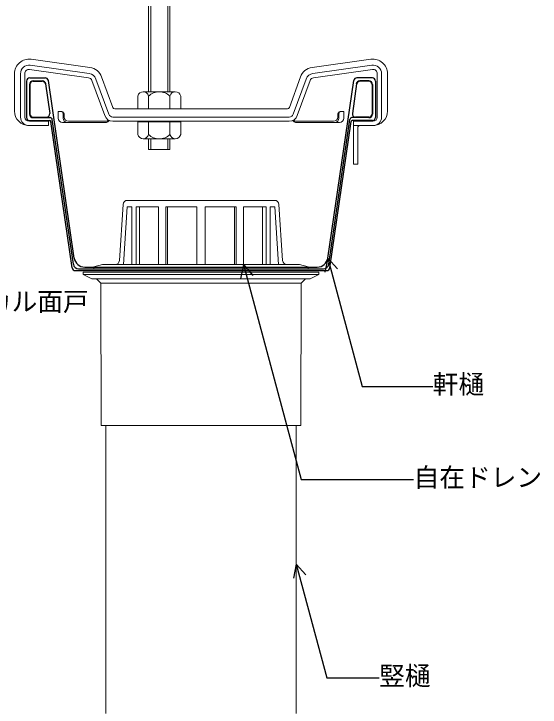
# Model space of a CAD drawing. Units: millimetres at full size, sheet at 1:3; details may follow other scales. Extents: x -1270 to 1250, y -891 to 1034.
# Drawn here: x 710.7 to 956.5, y -160.3 to 163.4 of the extents above; entities that cross this region are included whole.
import ezdxf
from ezdxf.enums import TextEntityAlignment as Align

# ---------------------------------------------------------------- set-up
doc = ezdxf.new("R2010")
doc.units = ezdxf.units.MM
doc.header["$LTSCALE"] = 3
for name, color, linetype, lineweight in [('0-6_名称1', 5, 'Continuous', 25), ('1-8_樋', 134, 'Continuous', 30), ('1-9_吊金具', 3, 'Continuous', 9), ('1-B_ドレン', 3, 'Continuous', 9), ('1-D_竪樋', 6, 'Continuous', 20)]:
    doc.layers.add(name, color=color, linetype=linetype, lineweight=lineweight)
doc.styles.add('ＭＳ ゴシック', font='')
doc.styles.get('ＭＳ ゴシック').set_extended_font_data('MS Gothic')

msp = doc.modelspace()

# ---------------------------------------------------------------- linework, layer by layer
at = {"layer": '0-6_名称1'}
for p, q in [((857.347, 49.391), (856.002, 42.819)), ((857.347, 49.391), (861.797, 44.372)), ((817.908, 46.311), (816.563, 39.739)), ((817.908, 46.311), (822.358, 41.292)), ((842.608, -93.556), (841.263, -100.128)), ((842.608, -93.556), (847.058, -98.575))]:
    msp.add_line(p, q, dxfattribs=at)
for points in [[(857.347, 49.391), (873.427, -10.621), (906.298, -10.621)], [(817.908, 46.311), (844.796, -54.037), (897.392, -54.037)], [(842.608, -93.556), (856.838, -146.664), (881.296, -146.664)]]:
    msp.add_lwpolyline(points, dxfattribs=at)
at = {"layer": '1-8_樋'}
for p, q in [((718.108, 133.511), (725.327, 133.511)), ((719.708, 133.511), (723.943, 133.511)), ((878.108, 133.511), (870.888, 133.511)), ((716.608, 132.011), (716.608, 115.011)), ((718.008, 130.411), (718.008, 116.611)), ((718.208, 130.411), (718.208, 116.611)), ((719.708, 132.111), (723.943, 132.111)), ((719.708, 131.911), (723.943, 131.911)), ((725.427, 130.627), (727.436, 116.827)), ((738.869, 49.391), (726.811, 132.227)), ((857.347, 49.391), (869.404, 132.227)), ((870.788, 130.627), (868.779, 116.827)), ((876.508, 132.111), (872.272, 132.111)), ((876.508, 131.911), (872.272, 131.911)), ((878.008, 130.411), (878.008, 116.611)), ((878.208, 130.411), (878.208, 116.611)), ((879.608, 132.011), (879.608, 115.011)), ((879.608, 119.511), (879.608, 117.011)), ((718.108, 113.511), (727.486, 113.511)), ((719.708, 115.111), (725.952, 115.111)), ((719.708, 114.911), (727.658, 114.911)), ((738.488, 46.451), (728.648, 114.055)), ((857.727, 46.451), (867.567, 114.055)), ((876.508, 114.911), (868.557, 114.911)), ((878.108, 113.511), (868.729, 113.511)), ((876.508, 115.111), (870.264, 115.111)), ((737.921, 44.795), (727.981, 113.083)), ((858.295, 44.795), (868.234, 113.083)), ((739.405, 43.511), (856.81, 43.511)), ((740.962, 44.311), (855.253, 44.311)), ((743.817, 45.111), (852.399, 45.111))]:
    msp.add_line(p, q, dxfattribs=at)
for centre, radius, start, end in [((718.108, 132.011), 1.5, 90, 180), ((725.327, 132.011), 1.5, 8.28156, 90), ((870.888, 132.011), 1.5, 90, 171.71844), ((878.108, 132.011), 1.5, 0, 90), ((719.708, 130.411), 1.7, 90, 180), ((719.708, 130.411), 1.5, 90, 180), ((723.943, 130.411), 1.7, 8.28156, 90), ((723.943, 130.411), 1.5, 8.28156, 90), ((872.272, 130.411), 1.7, 90, 171.71844), ((872.272, 130.411), 1.5, 90, 171.71844), ((876.508, 130.411), 1.7, 0, 90), ((876.508, 130.411), 1.5, 0, 90), ((719.708, 116.611), 1.7, 180, 270), ((719.708, 116.611), 1.5, 180, 270), ((725.952, 116.611), 1.5, 270, 8.28156), ((870.264, 116.611), 1.5, 171.71844, 270), ((876.508, 116.611), 1.5, 270, 0), ((876.508, 116.611), 1.7, 270, 0), ((718.108, 115.011), 1.5, 180, 270), ((727.486, 113.011), 0.5, 8.28155, 90), ((727.658, 113.911), 1, 8.28156, 90), ((868.557, 113.911), 1, 90, 171.71844), ((868.729, 113.011), 0.5, 90, 171.71844), ((878.108, 115.011), 1.5, 270, 0), ((743.817, 50.111), 5, 188.28156, 270), ((852.399, 50.111), 5, 270, 351.71844), ((740.962, 46.811), 2.5, 188.28156, 270), ((855.253, 46.811), 2.5, 270, 351.71844), ((739.405, 45.011), 1.5, 188.28156, 270), ((739.405, 45.011), 1.5, 188.28156, 270), ((856.81, 45.011), 1.5, 270, 351.71844)]:
    msp.add_arc(centre, radius, start, end, dxfattribs=at)
at = {"layer": '1-9_吊金具'}
for p, q in [((773.608, 127.011), (773.608, 180.393)), ((774.608, 127.011), (774.608, 180.218)), ((782.608, 127.011), (782.608, 178.818)), ((783.608, 127.011), (783.608, 178.643)), ((745.853, 135.526), (718.365, 139.389)), ((746.243, 138.299), (718.754, 142.162)), ((849.973, 138.299), (877.462, 142.162)), ((850.363, 135.526), (877.851, 139.389)), ((745.575, 133.546), (718.086, 137.409)), ((850.641, 133.546), (878.13, 137.409)), ((711.008, 135.428), (711.008, 118.011)), ((713.808, 135.428), (713.808, 115.211)), ((715.808, 135.428), (715.808, 115.211)), ((755.027, 116.527), (749.055, 132.933)), ((756.863, 119.669), (751.686, 133.891)), ((839.353, 119.669), (844.53, 133.891)), ((841.189, 116.527), (847.161, 132.933)), ((880.408, 135.428), (880.408, 115.211)), ((882.408, 135.428), (882.408, 115.211)), ((885.208, 135.428), (885.208, 118.011)), ((753.147, 115.843), (747.176, 132.249)), ((843.069, 115.843), (849.04, 132.249)), ((771.108, 127.011), (778.608, 127.011)), ((786.108, 127.011), (778.607, 127.011)), ((768.608, 125.011), (768.608, 119.011)), ((773.608, 125.011), (773.608, 119.011)), ((783.608, 125.011), (783.608, 119.011)), ((788.608, 125.011), (788.608, 119.011)), ((731.406, 117.711), (733.181, 117.711)), ((731.406, 117.711), (731.406, 114.711)), ((733.681, 116.711), (733.681, 114.711)), ((734.181, 116.711), (734.181, 115.211)), ((757.802, 119.011), (798.108, 119.011)), ((768.608, 119.011), (788.608, 119.011)), ((768.608, 119.011), (788.608, 119.011)), ((838.414, 119.011), (798.108, 119.011)), ((862.035, 116.711), (862.035, 115.211)), ((862.535, 116.711), (862.535, 114.711)), ((864.81, 117.711), (863.035, 117.711)), ((864.81, 117.711), (864.81, 114.711)), ((754.242, 113.313), (754.854, 113.778)), ((754.545, 112.915), (755.349, 113.527)), ((756.906, 115.211), (798.108, 115.211)), ((839.31, 115.211), (798.108, 115.211)), ((840.867, 113.527), (841.671, 112.915)), ((841.362, 113.778), (841.974, 113.313)), ((717.808, 111.211), (726.906, 111.211)), ((718.108, 113.211), (726.906, 113.211)), ((726.906, 113.211), (726.906, 111.211)), ((733.406, 112.711), (753.94, 112.711)), ((736.181, 113.211), (753.94, 113.211)), ((756.906, 113.211), (798.108, 113.211)), ((788.608, 113.011), (768.608, 113.011)), ((768.608, 107.011), (768.608, 113.011)), ((773.608, 107.011), (773.608, 113.011)), ((783.608, 107.011), (783.608, 113.011)), ((788.608, 107.011), (788.608, 113.011)), ((839.31, 113.211), (798.108, 113.211)), ((860.035, 113.211), (842.276, 113.211)), ((862.81, 112.711), (842.276, 112.711)), ((869.31, 113.211), (869.31, 93.211)), ((869.31, 113.211), (869.31, 111.211)), ((878.408, 113.211), (869.31, 113.211)), ((878.408, 111.211), (869.31, 111.211)), ((771.108, 105.011), (778.608, 105.011)), ((773.608, 100.011), (773.608, 105.011)), ((774.608, 100.011), (774.608, 105.011)), ((786.108, 105.011), (778.607, 105.011)), ((782.608, 100.011), (782.608, 105.011)), ((783.608, 100.011), (783.608, 105.011)), ((773.608, 100.011), (783.608, 100.011))]:
    msp.add_line(p, q, dxfattribs=at)
msp.add_lwpolyline([(871.31, 110.211), (871.31, 93.211), (869.31, 93.211)], dxfattribs=at)
for centre, radius, start, end in [((717.808, 135.428), 6.8, 82, 180), ((717.808, 135.428), 4, 82, 180), ((878.408, 135.428), 6.8, 0, 98), ((878.408, 135.428), 4, 0, 98), ((717.808, 135.428), 2, 82, 180), ((745.297, 131.565), 6.8, 20, 82), ((850.92, 131.565), 6.8, 98, 160), ((878.408, 135.428), 2, 0, 98), ((745.297, 131.565), 2, 20, 82), ((745.297, 131.565), 4, 20, 82), ((850.92, 131.565), 4, 98, 160), ((850.92, 131.565), 2, 98, 160), ((771.107, 124.449), 2.563, 12.67717, 167.32054), ((778.608, 119.762), 7.25, 89.99979, 133.60501), ((778.608, 119.762), 7.25, 46.3951, 90.0001), ((786.108, 124.449), 2.563, 12.6797, 167.32259), ((717.808, 118.011), 6.8, 180, 270), ((732.681, 116.711), 1, 0, 90), ((733.181, 116.711), 1, 0, 90), ((756.906, 117.211), 2, 200, 270), ((757.802, 120.011), 1, 200, 270), ((838.414, 120.011), 1, 270, 340), ((839.31, 117.211), 2, 270, 340), ((863.035, 116.711), 1, 90, 180), ((863.535, 116.711), 1, 90, 180), ((878.408, 118.011), 6.8, 270, 0), ((717.808, 115.211), 4, 180, 270), ((717.808, 115.211), 2, 180, 270), ((733.406, 114.711), 2, 180, 270), ((735.681, 114.711), 2, 180, 270), ((736.181, 115.211), 2, 180, 269.99999), ((756.906, 117.211), 4, 200, 270), ((753.94, 113.711), 0.5, 270, 307.23483), ((839.31, 117.211), 4, 270, 340), ((842.276, 113.711), 0.5, 232.76517, 270), ((860.035, 115.211), 2, 270.00001, 0), ((860.535, 114.711), 2, 270, 0), ((862.81, 114.711), 2, 270, 0), ((878.408, 115.211), 4, 270, 0), ((878.408, 115.211), 2, 270, 0), ((753.94, 113.711), 1, 270, 307.23483), ((842.276, 113.711), 1, 232.76517, 270), ((872.31, 110.211), 1, 90, 180), ((771.107, 107.574), 2.563, 192.6797, 347.32259), ((771.107, 107.574), 2.563, 192.6797, 347.32259), ((778.608, 112.261), 7.25, 226.39499, 270.00021), ((778.608, 112.261), 7.25, 269.99979, 313.60501), ((786.108, 107.574), 2.563, 192.67959, 347.31812)]:
    msp.add_arc(centre, radius, start, end, dxfattribs=at)
at = {"layer": '1-B_ドレン'}
for p, q in [((759.982, 48.178), (761.733, 74.444)), ((763.729, 76.311), (832.487, 76.311)), ((836.233, 48.178), (834.482, 74.444)), ((763.662, 73.311), (761.862, 46.311)), ((763.662, 73.311), (761.862, 46.311)), ((763.662, 73.311), (765.768, 73.311)), ((765.768, 46.311), (765.768, 73.311)), ((767.758, 46.311), (767.758, 73.311)), ((767.758, 73.311), (769.358, 73.311)), ((769.358, 73.311), (778.308, 73.311)), ((769.358, 46.311), (769.358, 73.311)), ((778.308, 46.311), (778.308, 73.311)), ((781.738, 46.311), (781.738, 73.311)), ((781.738, 73.311), (782.508, 73.311)), ((782.508, 46.311), (782.508, 73.311)), ((782.508, 73.311), (796.108, 73.311)), ((796.108, 46.311), (796.108, 73.311)), ((813.708, 73.311), (800.108, 73.311)), ((800.108, 46.311), (800.108, 73.311)), ((813.708, 46.311), (813.708, 73.311)), ((814.478, 73.311), (813.708, 73.311)), ((814.478, 46.311), (814.478, 73.311)), ((817.908, 46.311), (817.908, 73.311)), ((826.858, 73.311), (817.908, 73.311)), ((826.858, 46.311), (826.858, 73.311)), ((828.458, 73.311), (826.858, 73.311)), ((828.458, 46.311), (828.458, 73.311)), ((830.448, 46.311), (830.448, 73.311)), ((832.553, 73.311), (830.448, 73.311)), ((832.553, 73.311), (834.353, 46.311)), ((748.108, 45.311), (752.108, 46.311)), ((748.108, 44.311), (748.108, 45.311)), ((752.107, 46.311), (844.108, 46.311)), ((853.108, 42.711), (743.108, 42.711)), ((748.108, 44.311), (848.108, 44.311)), ((853.108, 41.711), (853.108, 42.711)), ((853.108, 41.711), (743.108, 41.711)), ((849.108, 39.711), (747.108, 39.711)), ((751.308, 37.711), (749.308, 39.711)), ((844.908, 37.711), (846.908, 39.711)), ((849.108, 39.711), (853.108, 41.711)), ((844.908, 37.711), (751.308, 37.711)), ((751.308, 37.711), (751.508, -28.789)), ((844.708, -28.789), (844.908, 37.711)), ((844.708, -28.789), (751.508, -28.789))]:
    msp.add_line(p, q, dxfattribs=at)
for points in [[(848.108, 44.311), (848.108, 45.311), (844.108, 46.311)], [(747.108, 39.711), (743.108, 41.711), (743.108, 42.711)]]:
    msp.add_lwpolyline(points, dxfattribs=at)
for centre, start, end in [((763.729, 74.311), 89.99983, 176.18565), ((832.487, 74.311), 3.81497, 89.99899), ((757.986, 48.311), 270.00111, 356.18799), ((838.229, 48.311), 183.81335, 270.00041)]:
    msp.add_arc(centre, 2, start, end, dxfattribs=at)
at = {"layer": '1-D_竪樋'}
for p, q in [((753.608, -163.264), (753.608, -28.789)), ((842.608, -163.264), (842.608, -28.789))]:
    msp.add_line(p, q, dxfattribs=at)

# ---------------------------------------------------------------- texts
at = {"layer": '0-6_名称1', "style": 'ＭＳ ゴシック'}
for s, p in [('ケミカル面戸', (673.661, 22.01)), ('軒樋', (906.298, -16.621)), ('自在ドレン', (897.392, -60.037)), ('竪樋', (881.296, -152.664))]:
    msp.add_text(s, height=8.798, dxfattribs=at).set_placement(p, align=Align.BOTTOM_LEFT)

doc.saveas('drawing.dxf')
